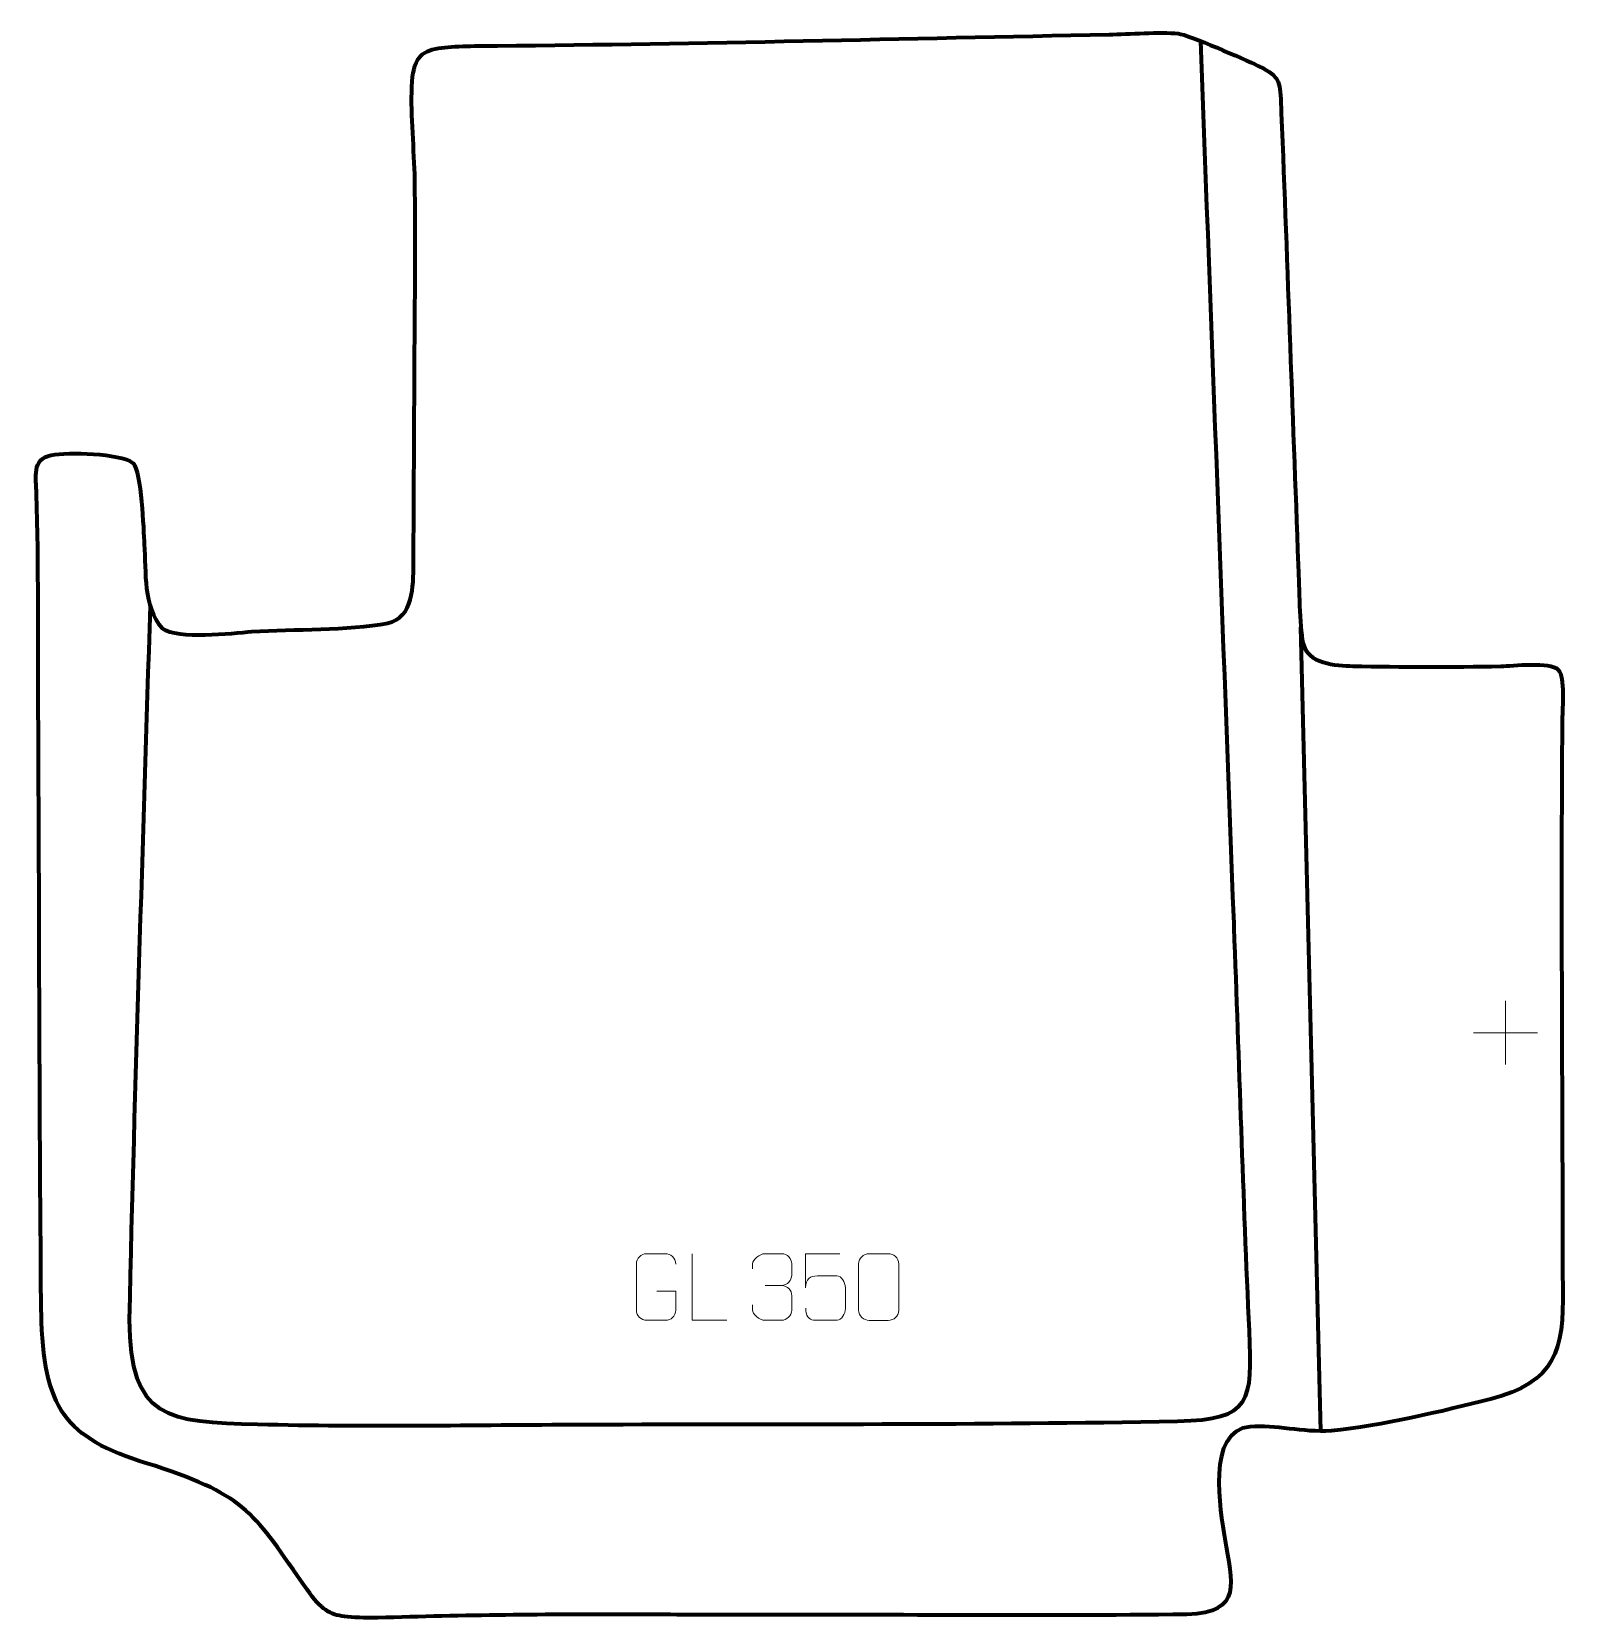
# Model space of a CAD drawing. Header units: millimetres. Extents: x 993 to 1568, y 181 to 777.
import ezdxf

# ---------------------------------------------------------------- set-up
doc = ezdxf.new("R2010")
doc.units = ezdxf.units.MM
doc.header["$MEASUREMENT"] = 0
doc.layers.add('layer 2', color=7, linetype='Continuous')
doc.layers.add('layer 3', color=7, linetype='Continuous')

msp = doc.modelspace()

# ---------------------------------------------------------------- linework, layer by layer
at = {"layer": 'layer 2', "color": 142, "lineweight": 158}
msp.add_open_spline([(1037.518, 561.1953), (1034.8419, 471.9462), (1031.7053, 382.7074), (1029.6998, 293.4397), (1029.6998, 293.4397), (1029.7611, 255.7979), (1044.3013, 254.9699), (1077.8864, 254.0997), (1077.8864, 254.0997), (1118.47, 253.0481), (1159.1283, 253.8399), (1199.7221, 253.9853), (1199.7221, 253.9853), (1199.7221, 253.9853), (1201.2151, 253.9907), (1201.2151, 253.9907), (1201.2151, 253.9907), (1275.006, 254.233), (1349.2872, 253.8051), (1423.025, 255.2512), (1423.025, 255.2512), (1450.8275, 255.7965), (1451.1357, 262.7426), (1449.9357, 289.0772), (1449.9357, 289.0772), (1447.6372, 339.5145), (1446.129, 389.9965), (1444.2324, 440.451), (1444.2324, 440.451), (1444.2324, 440.451), (1444.1762, 441.9468), (1444.1762, 441.9468), (1444.1762, 441.9468), (1440.0171, 552.3373), (1435.8463, 662.7273), (1431.6829, 773.1176)], degree=3, knots=[0, 0, 0, 0, 0.1, 0.1, 0.1, 0.1, 0.2, 0.2, 0.2, 0.2, 0.3, 0.3, 0.3, 0.3, 0.4, 0.4, 0.4, 0.4, 0.5, 0.5, 0.5, 0.5, 0.6, 0.6, 0.6, 0.6, 0.7, 0.7, 0.7, 0.7, 0.8, 0.8, 0.8, 0.8, 1, 1, 1, 1], dxfattribs=at)
msp.add_open_spline([(1476.8008, 251.5103), (1476.8008, 251.5103), (1469.2579, 553.2217), (1469.2579, 553.2217)], degree=3, dxfattribs=at)
at = {"layer": 'layer 3', "color": 242, "lineweight": 158}
msp.add_open_spline([(1468.2445, 576.5968), (1466.0497, 634.8998), (1464.0055, 693.2566), (1461.7066, 751.5479), (1461.7066, 751.5479), (1461.4141, 758.9625), (1460.2197, 760.4732), (1453.1112, 763.8574), (1453.1112, 763.8574), (1448.0802, 766.2525), (1427.1762, 775.5208), (1423.1867, 775.9291), (1423.1867, 775.9291), (1416.4853, 776.615), (1404.558, 775.723), (1397.3271, 775.5653), (1397.3271, 775.5653), (1320.8288, 774.1412), (1244.3208, 772.0174), (1167.813, 771.3508), (1167.813, 771.3508), (1160.7373, 771.2891), (1151.6032, 771.3716), (1145.7049, 770.3911), (1145.7049, 770.3911), (1139.1443, 769.3004), (1136.1706, 766.7549), (1135.7384, 755.9734), (1135.7384, 755.9734), (1135.3094, 745.2671), (1136.6593, 732.163), (1136.8476, 720.9939), (1136.8476, 720.9939), (1137.2301, 698.2999), (1136.8637, 675.5807), (1136.7607, 652.884), (1136.7607, 652.884), (1136.6532, 627.5003), (1136.4788, 602.117), (1136.3709, 576.7334), (1136.3709, 576.7334), (1136.3384, 568.7078), (1136.2791, 556.782), (1126.6961, 554.6676), (1126.6961, 554.6676), (1111.5868, 551.858), (1091.7549, 552.5541), (1075.7579, 551.4975), (1075.7579, 551.4975), (1067.9038, 550.9457), (1048.1575, 548.3842), (1042.0164, 552.8059), (1042.0164, 552.8059), (1034.7814, 560.9142), (1036.052, 573.7553), (1035.3766, 584.2895), (1035.3766, 584.2895), (1035.0356, 589.6067), (1034.2916, 611.5123), (1031.1348, 614.7358), (1031.1348, 614.7358), (1026.0966, 618.6433), (1006.8809, 618.9399), (1000.4474, 617.696), (1000.4474, 617.696), (993.1446, 616.2839), (994.757, 609.4594), (994.9502, 603.0813), (994.9502, 603.0813), (995.7595, 576.3774), (995.4475, 548.6881), (995.5956, 521.8798), (995.5956, 521.8798), (996.0156, 445.4604), (995.9863, 368.8757), (996.753, 292.4828), (996.753, 292.4828), (998.268, 258.2622), (1006.8353, 248.0955), (1039.4114, 238.4653), (1039.4114, 238.4653), (1074.1824, 227.0019), (1076.3235, 220.7128), (1096.445, 192.0731), (1096.445, 192.0731), (1101.8361, 184.3998), (1105.0108, 182.5811), (1110.4831, 181.9642), (1110.4831, 181.9642), (1113.6499, 181.6071), (1117.994, 181.268), (1122.9275, 181.4249), (1122.9275, 181.4249), (1155.2569, 182.4531), (1186.3679, 182.7919), (1218.7054, 182.672), (1218.7054, 182.672), (1231.2538, 182.6254), (1243.8005, 182.5721), (1256.3492, 182.5913), (1256.3492, 182.5913), (1312.9978, 182.687), (1369.869, 182.0884), (1426.4849, 182.6893), (1426.4849, 182.6893), (1447.8784, 183.4733), (1443.2479, 194.6456), (1440.7089, 211.0508), (1440.7089, 211.0508), (1439.0516, 221.7588), (1433.4915, 251.7661), (1450.2593, 253.142), (1450.2593, 253.142), (1459.7031, 253.917), (1469.7985, 250.8981), (1480.7, 251.6223), (1480.7, 251.6223), (1499.6219, 253.4643), (1521.8281, 258.8271), (1540.4098, 263.4856), (1540.4098, 263.4856), (1564.5466, 269.5369), (1567.9647, 282.1096), (1567.5032, 304.8434), (1567.5032, 304.8434), (1567.4691, 306.525), (1567.4517, 308.1927), (1567.4415, 309.8745), (1567.4415, 309.8745), (1567.4065, 379.3851), (1566.6386, 449.171), (1567.3056, 518.6449), (1567.3056, 518.6449), (1567.3445, 522.6848), (1568.4355, 534.416), (1565.7849, 537.2073), (1565.7849, 537.2073), (1562.7523, 540.401), (1548.8875, 538.6126), (1544.2439, 538.5153), (1544.2439, 538.5153), (1525.9904, 538.1823), (1506.9938, 538.2169), (1488.7397, 538.5937), (1488.7397, 538.5937), (1482.2564, 538.7276), (1471.6363, 539.4024), (1470.0374, 547.2606), (1470.0374, 547.2606), (1468.6656, 554.0023), (1468.6331, 568.2672), (1468.2828, 575.8096), (1468.2828, 575.8096), (1468.2828, 575.8096), (1468.2445, 576.5968), (1468.2445, 576.5968)], degree=3, knots=[0, 0, 0, 0, 0.025, 0.025, 0.025, 0.025, 0.05, 0.05, 0.05, 0.05, 0.075, 0.075, 0.075, 0.075, 0.1, 0.1, 0.1, 0.1, 0.125, 0.125, 0.125, 0.125, 0.15, 0.15, 0.15, 0.15, 0.175, 0.175, 0.175, 0.175, 0.2, 0.2, 0.2, 0.2, 0.225, 0.225, 0.225, 0.225, 0.25, 0.25, 0.25, 0.25, 0.275, 0.275, 0.275, 0.275, 0.3, 0.3, 0.3, 0.3, 0.325, 0.325, 0.325, 0.325, 0.35, 0.35, 0.35, 0.35, 0.375, 0.375, 0.375, 0.375, 0.4, 0.4, 0.4, 0.4, 0.425, 0.425, 0.425, 0.425, 0.45, 0.45, 0.45, 0.45, 0.475, 0.475, 0.475, 0.475, 0.5, 0.5, 0.5, 0.5, 0.525, 0.525, 0.525, 0.525, 0.55, 0.55, 0.55, 0.55, 0.575, 0.575, 0.575, 0.575, 0.6, 0.6, 0.6, 0.6, 0.625, 0.625, 0.625, 0.625, 0.65, 0.65, 0.65, 0.65, 0.675, 0.675, 0.675, 0.675, 0.7, 0.7, 0.7, 0.7, 0.725, 0.725, 0.725, 0.725, 0.75, 0.75, 0.75, 0.75, 0.775, 0.775, 0.775, 0.775, 0.8, 0.8, 0.8, 0.8, 0.825, 0.825, 0.825, 0.825, 0.85, 0.85, 0.85, 0.85, 0.875, 0.875, 0.875, 0.875, 0.9, 0.9, 0.9, 0.9, 0.925, 0.925, 0.925, 0.925, 0.95, 0.95, 0.95, 0.95, 1, 1, 1, 1], dxfattribs=at)
at = {"layer": 'layer 3', "color": 250, "lineweight": 9}
for points in [[(1546.0391, 412.9998), (1546.0391, 412.9998), (1546.0391, 389.0219), (1546.0391, 389.0219)], [(1534.0502, 401.0108), (1534.0502, 401.0108), (1558.0281, 401.0108), (1558.0281, 401.0108)], [(1268.2517, 306.11), (1268.2517, 306.11), (1274.4481, 306.11), (1274.4481, 306.11)]]:
    msp.add_open_spline(points, degree=3, dxfattribs=at)
for points, knots in [([(1227.6361, 304.0717), (1227.6361, 304.0717), (1234.8042, 304.0717), (1234.8042, 304.0717), (1234.8042, 304.0717), (1234.8042, 304.0717), (1234.8042, 296.9036), (1234.8042, 296.9036), (1234.8042, 296.9036), (1234.6645, 294.5802), (1232.9873, 293.1006), (1230.8395, 293.0898), (1230.8395, 293.0898), (1228.5077, 293.0902), (1226.1757, 293.0902), (1223.8442, 293.0898), (1223.8442, 293.0898), (1221.9193, 292.9844), (1219.9471, 294.8689), (1219.9583, 296.8862), (1219.9583, 296.8862), (1219.9587, 302.6563), (1219.9587, 308.426), (1219.9583, 314.1953), (1219.9583, 314.1953), (1219.9625, 316.3334), (1221.7093, 318.0526), (1223.8616, 318.0392), (1223.8616, 318.0392), (1226.1873, 318.0392), (1228.5134, 318.0392), (1230.8395, 318.0392), (1230.8395, 318.0392), (1232.7862, 318.0746), (1234.7776, 316.5831), (1234.8042, 314.1454)], [0, 0, 0, 0, 0.1, 0.1, 0.1, 0.1, 0.2, 0.2, 0.2, 0.2, 0.3, 0.3, 0.3, 0.3, 0.4, 0.4, 0.4, 0.4, 0.5, 0.5, 0.5, 0.5, 0.6, 0.6, 0.6, 0.6, 0.7, 0.7, 0.7, 0.7, 0.8, 0.8, 0.8, 0.8, 1, 1, 1, 1]), ([(1253.8557, 293.0859), (1253.8557, 293.0859), (1240.9066, 293.0859), (1240.9066, 293.0859), (1240.9066, 293.0859), (1240.9066, 293.0859), (1240.9066, 318.0395), (1240.9066, 318.0395)], [0, 0, 0, 0, 0.33333333, 0.33333333, 0.33333333, 0.33333333, 1, 1, 1, 1]), ([(1263.542, 312.3552), (1263.542, 312.3552), (1263.542, 314.2124), (1263.542, 314.2124), (1263.542, 314.2124), (1263.5277, 315.9543), (1266.1922, 318.0724), (1268.2513, 318.0497), (1268.2513, 318.0497), (1270.3154, 318.0497), (1272.3794, 318.0497), (1274.4431, 318.0497), (1274.4431, 318.0497), (1276.6376, 318.0585), (1278.2359, 316.2117), (1278.2803, 314.2996), (1278.2803, 314.2996), (1278.2799, 312.8645), (1278.2799, 311.4294), (1278.2803, 309.9939), (1278.2803, 309.9939), (1278.2317, 308.3404), (1276.6291, 306.1104), (1274.4308, 306.1204), (1274.4308, 306.1204), (1276.6345, 306.1092), (1278.2425, 304.306), (1278.2965, 302.2465), (1278.2965, 302.2465), (1278.2961, 300.4618), (1278.2961, 298.6771), (1278.2965, 296.892), (1278.2965, 296.892), (1278.3066, 294.8306), (1276.2517, 293.0675), (1274.4308, 293.0756), (1274.4308, 293.0756), (1272.3655, 293.0759), (1270.3003, 293.0759), (1268.2347, 293.0756), (1268.2347, 293.0756), (1266.0661, 293.0871), (1263.5351, 295.4873), (1263.5165, 296.9491), (1263.5165, 296.9491), (1263.5165, 296.9491), (1263.5165, 298.8577), (1263.5165, 298.8577)], [0, 0, 0, 0, 0.07692308, 0.07692308, 0.07692308, 0.07692308, 0.15384615, 0.15384615, 0.15384615, 0.15384615, 0.23076923, 0.23076923, 0.23076923, 0.23076923, 0.30769231, 0.30769231, 0.30769231, 0.30769231, 0.38461538, 0.38461538, 0.38461538, 0.38461538, 0.46153846, 0.46153846, 0.46153846, 0.46153846, 0.53846154, 0.53846154, 0.53846154, 0.53846154, 0.61538462, 0.61538462, 0.61538462, 0.61538462, 0.69230769, 0.69230769, 0.69230769, 0.69230769, 0.76923077, 0.76923077, 0.76923077, 0.76923077, 0.84615385, 0.84615385, 0.84615385, 0.84615385, 1, 1, 1, 1]), ([(1296.3007, 318.0175), (1296.3007, 318.0175), (1283.449, 318.0175), (1283.449, 318.0175), (1283.449, 318.0175), (1283.4493, 313.7869), (1283.4493, 309.556), (1283.449, 305.3248), (1283.449, 305.3248), (1283.4487, 308.6349), (1285.0797, 309.7067), (1287.8917, 309.7672), (1287.8917, 309.7672), (1290.3313, 309.7675), (1292.7708, 309.7675), (1295.21, 309.7672), (1295.21, 309.7672), (1296.8598, 309.774), (1298.3347, 307.3935), (1298.3632, 305.3248), (1298.3632, 305.3248), (1298.3629, 302.7375), (1298.3629, 300.1499), (1298.3632, 297.5622), (1298.3632, 297.5622), (1298.4094, 295.6028), (1296.91, 293.1665), (1295.2841, 293.108), (1295.2841, 293.108), (1293.3276, 293.1083), (1288.4326, 293.1083), (1286.4756, 293.108), (1286.4756, 293.108), (1284.6301, 293.0992), (1283.523, 295.064), (1283.5022, 297.6151)], [0, 0, 0, 0, 0.1, 0.1, 0.1, 0.1, 0.2, 0.2, 0.2, 0.2, 0.3, 0.3, 0.3, 0.3, 0.4, 0.4, 0.4, 0.4, 0.5, 0.5, 0.5, 0.5, 0.6, 0.6, 0.6, 0.6, 0.7, 0.7, 0.7, 0.7, 0.8, 0.8, 0.8, 0.8, 1, 1, 1, 1]), ([(1307.3259, 318.062), (1309.692, 318.062), (1312.0585, 318.062), (1314.425, 318.062), (1314.425, 318.062), (1316.4055, 318.0976), (1318.4315, 316.6033), (1318.4586, 314.1612), (1318.4586, 314.1612), (1318.4582, 308.4038), (1318.4582, 302.646), (1318.4586, 296.8878), (1318.4586, 296.8878), (1318.3165, 294.5602), (1316.6101, 293.0779), (1314.425, 293.0671), (1314.425, 293.0671), (1312.0526, 293.0675), (1309.6802, 293.0675), (1307.3082, 293.0671), (1307.3082, 293.0671), (1305.3497, 292.9615), (1303.3433, 294.8494), (1303.3547, 296.8704), (1303.3547, 296.8704), (1303.3551, 302.651), (1303.3551, 308.4313), (1303.3547, 314.2111), (1303.3547, 314.2111), (1303.359, 316.3531), (1305.1361, 318.0756), (1307.3259, 318.062)], [0, 0, 0, 0, 0.11111111, 0.11111111, 0.11111111, 0.11111111, 0.22222222, 0.22222222, 0.22222222, 0.22222222, 0.33333333, 0.33333333, 0.33333333, 0.33333333, 0.44444444, 0.44444444, 0.44444444, 0.44444444, 0.55555556, 0.55555556, 0.55555556, 0.55555556, 0.66666667, 0.66666667, 0.66666667, 0.66666667, 0.77777778, 0.77777778, 0.77777778, 0.77777778, 1, 1, 1, 1])]:
    msp.add_open_spline(points, degree=3, knots=knots, dxfattribs=at)

doc.saveas('drawing.dxf')
